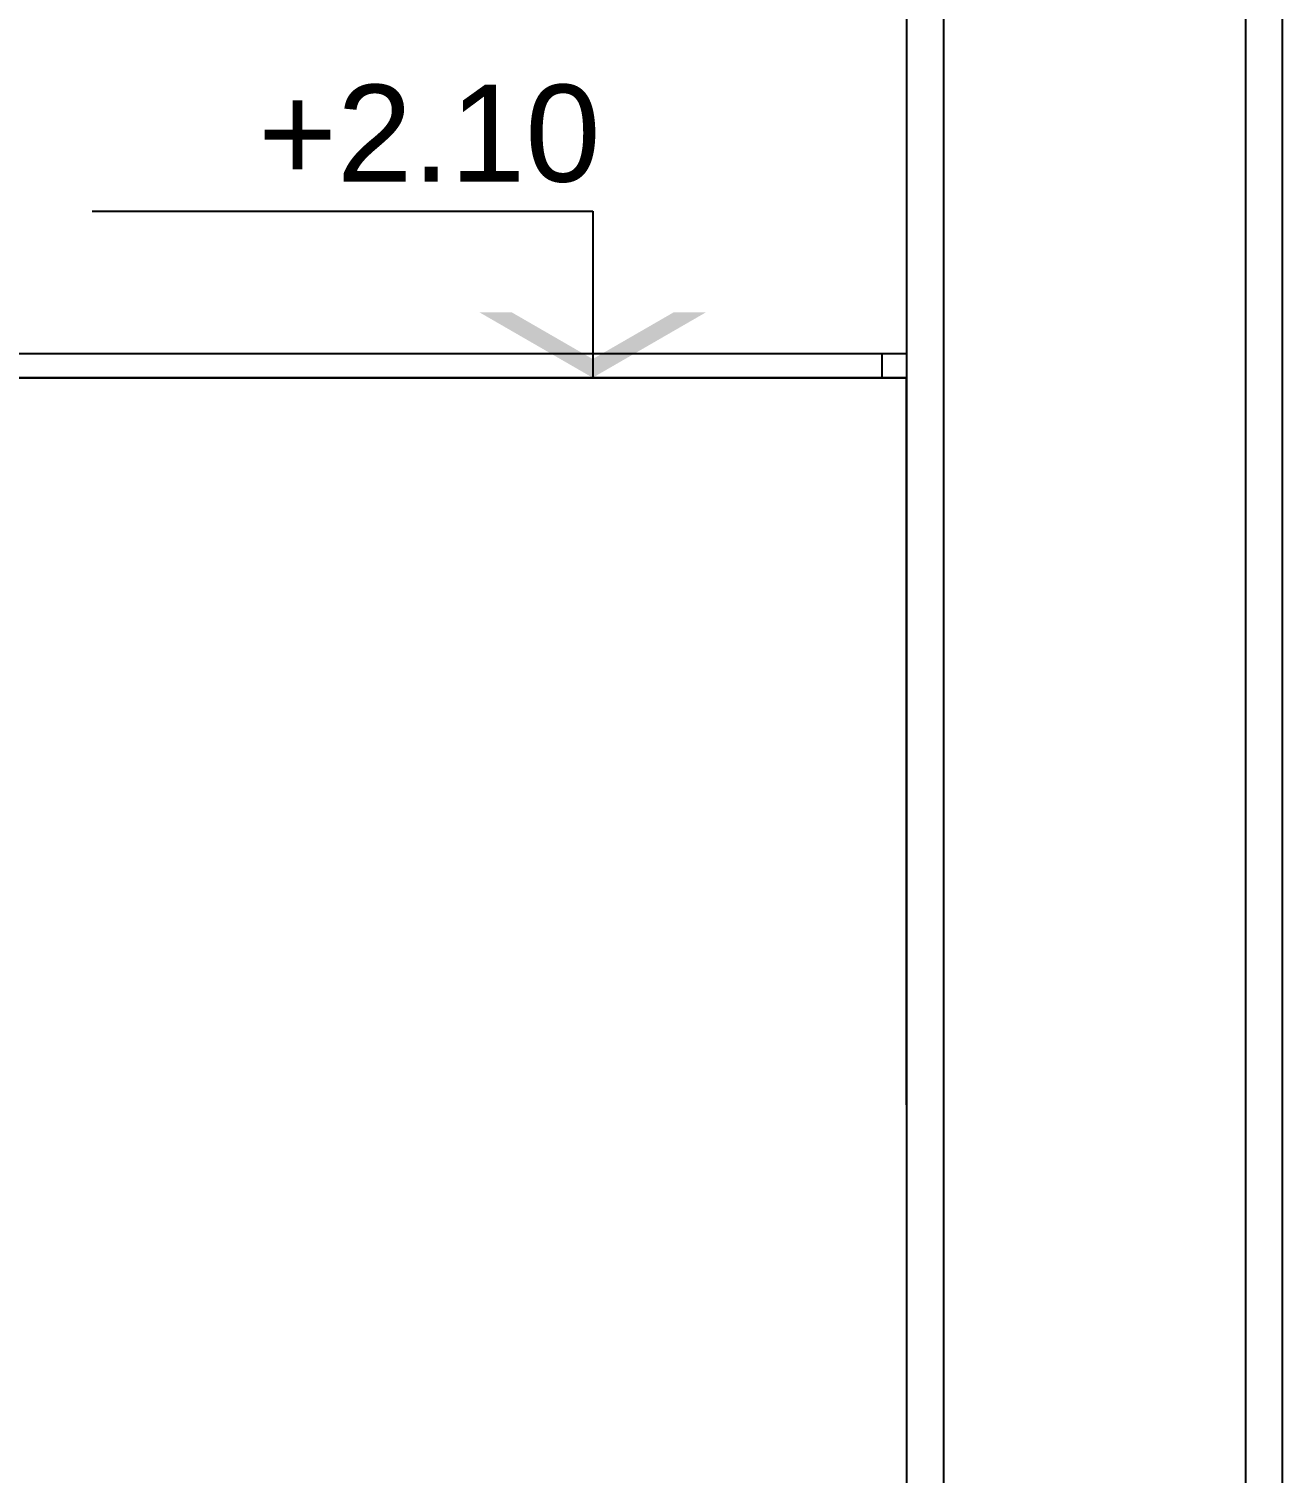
# Model space of a CAD drawing. Header units: metres. Extents: x 198 to 412, y -54 to 17.
# Drawn here: x 270.209 to 270.726, y -24.54 to -23.944 of the extents above; entities that cross this region are included whole.
import ezdxf

# ---------------------------------------------------------------- set-up
doc = ezdxf.new("R2010")
doc.units = ezdxf.units.M
doc.header["$LTSCALE"] = 10
for name, color, linetype in [('01', 1, 'Continuous'), ('25-TXT', 2, 'Continuous'), ('A-MUROS', 6, 'Continuous'), ('TM-REVEST', 252, 'Continuous'), ('TM-REVOQUE', 2, 'Continuous')]:
    doc.layers.add(name, color=color, linetype=linetype)
doc.styles.add('ARIAL', font='arial.ttf')

# ---------------------------------------------------------------- blocks, each defined once
blk = doc.blocks.new('N-NIV-CO')
for p, q in [((1.0325, 0.3433), (0, 0.3433)), ((0, 0.3433), (0, 0))]:
    blk.add_line(p, q)
for points in [[(-0.2333, 0.1347), (-0.1667, 0.1347), (0, 0), (0, 0.0385)], [(0.2333, 0.1347), (0.1667, 0.1347), (0, 0), (0, 0.0385)]]:
    blk.add_solid(points)
at = {"style": 'ARIAL'}
for tag, p in [('COTA', (0.1161, 0.4045)), ('NPT', (0.2881, 0.0489))]:
    blk.add_attdef(tag, p, '', height=0.2, dxfattribs=at)

msp = doc.modelspace()

# ---------------------------------------------------------------- linework, layer by layer
at = {"layer": '01'}
for p, q in [((269.67719, -24.07767), (270.57131, -24.07767)), ((269.67719, -24.08767), (270.57131, -24.08767))]:
    msp.add_line(p, q, dxfattribs=at)
at = {"layer": 'A-MUROS'}
msp.add_line((270.71132, -26.22767), (270.71132, -22.82767), dxfattribs=at)
msp.add_lwpolyline([(270.71132, -26.22767), (270.71132, -22.82767), (270.58661, -22.82767), (270.58661, -26.22767), (270.70661, -26.22767)], close=True, dxfattribs=at)
at = {"layer": 'TM-REVEST'}
msp.add_lwpolyline([(270.57131, -24.08767), (270.56131, -24.08767), (270.56131, -24.07767), (270.57131, -24.07767)], close=True, dxfattribs=at)
msp.add_lwpolyline([(270.57131, -24.38767), (270.57131, -24.08767), (270.16881, -24.08767), (270.16881, -24.68767), (270.57131, -24.68767)], dxfattribs=at)
at = {"layer": 'TM-REVOQUE'}
msp.add_line((270.72632, -22.82767), (270.72632, -26.22767), dxfattribs=at)
msp.add_lwpolyline([(270.57131, -22.82767), (270.57131, -26.18767)], dxfattribs=at)

# ---------------------------------------------------------------- block references
at = {"layer": '25-TXT'}
ref = msp.add_blockref('N-NIV-CO', (270.4419, -24.08767), dxfattribs=dict(at, xscale=-0.2000000000000002, yscale=0.2000000000000002, zscale=0.2000000000000002))
ref.add_attrib('COTA', '+2.10', (270.30378, -24.00677), dxfattribs={"layer": '0', "height": 0.04, "style": 'ARIAL'})

doc.saveas('drawing.dxf')
